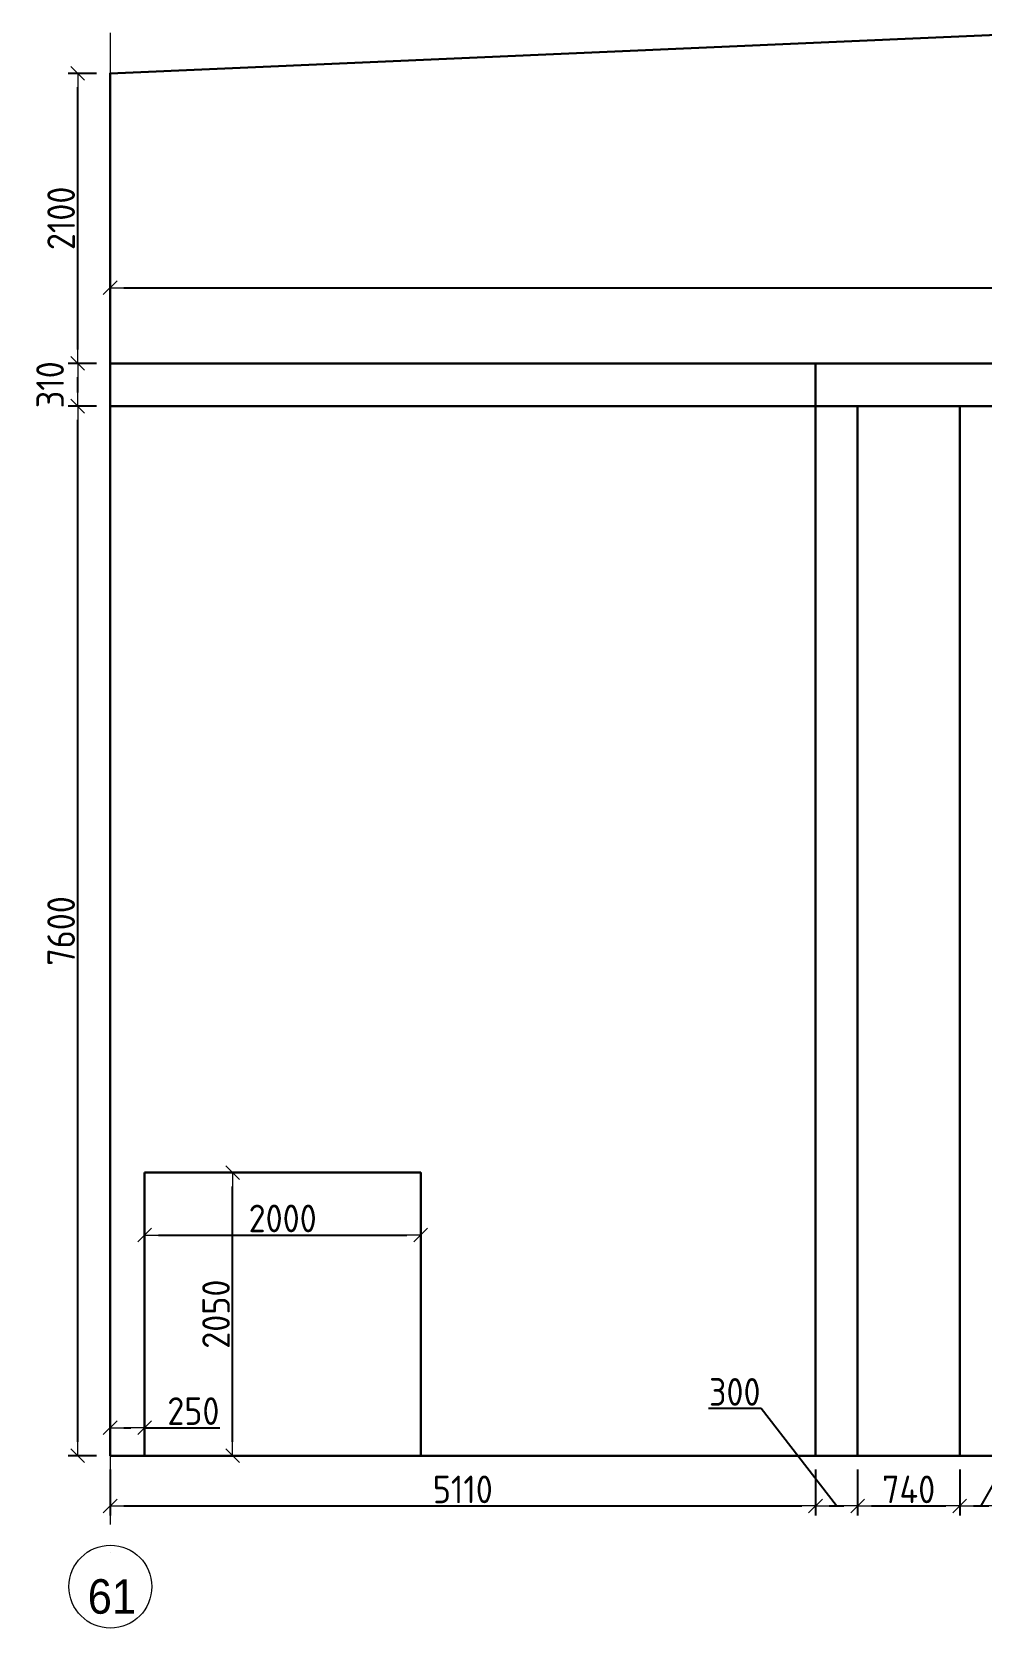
# Model space of a CAD drawing. Header units: millimetres. Extents: x 209 to 1046824, y -248937 to 510758.
# Drawn here: x 135928 to 142805, y 93842 to 105400 of the extents above; entities that cross this region are included whole.
import ezdxf

# ---------------------------------------------------------------- set-up
doc = ezdxf.new("R2010")
doc.units = ezdxf.units.MM
doc.linetypes.add('50_200_ШТРИХ_1Т_ш5_п1_п1_', pattern=[1400, 1000, -200, 0, -200])
for name, color, linetype, lineweight, true_color in [('Оси-1', 7, 'Continuous', 20, 0xaaaaaa), ('Оси-2', 7, 'Continuous', 9, 0xaaaaaa), ('Оси-3', 7, '50_200_ШТРИХ_1Т_ш5_п1_п1_', 9, 0xaaaaaa)]:
    doc.layers.add(name, color=color, linetype=linetype, lineweight=lineweight, true_color=true_color)
doc.layers.add('Основные линии', color=7, linetype='Continuous', lineweight=30)
doc.layers.add('Размеры', color=7, linetype='Continuous', lineweight=15)
doc.styles.add('Arial', font='arial.ttf', dxfattribs={"width": 0.9, "height": 500})
doc.styles.add('СПДС', font='isocpeur.ttf', dxfattribs={"width": 0.9})
doc.dimstyles.new('Размера А3', dxfattribs={"dimtxt": 200, "dimasz": 100, "dimexe": 70, "dimexo": 100, "dimgap": 20, "dimtad": 1, "dimdec": 0, "dimrnd": 10, "dimzin": 0, "dimdsep": 46, "dimtxsty": 'СПДС', "dimblk": 'ARROWHEAD_6', "dimcen": 1, "dimclrd": 256, "dimclre": 256, "dimclrt": 256, "dimazin": 0, "dimtfac": 1, "dimtdec": 0, "dimtmove": 2, "dimatfit": 3, "dimfxl": 1, "dimtolj": 1, "dimtzin": 0, "dimarcsym": 0})

# ---------------------------------------------------------------- blocks, each defined once
blk = doc.blocks.new('ARROWHEAD_6')
at = {"color": 0, "linetype": 'Continuous'}
for p, q in [((0, 0), (-1, 0)), ((-0.5, -0.5), (0.5, 0.5))]:
    blk.add_line(p, q, dxfattribs=at)
blk = doc.blocks.new('*D347')
at = {"layer": 'Defpoints', "color": 0, "lineweight": 30, "transparency": 16777216}
for p in [(136745, 97140), (137382, 97140), (136745, 95090)]:
    blk.add_point(p, dxfattribs=at)
at = {"layer": 'Размеры', "lineweight": -2, "transparency": 16777216}
for p, q in [((136845, 97140), (137452, 97140)), ((137382, 95190), (137382, 97040)), ((136845, 95090), (137452, 95090))]:
    blk.add_line(p, q, dxfattribs=at)
at = {"layer": 'Размеры', "lineweight": -2, "transparency": 16777216, "xscale": 100, "yscale": 100, "zscale": 100}
for p, rotation in [((137382, 97140), 90), ((137382, 95090), 270)]:
    blk.add_blockref('ARROWHEAD_6', p, dxfattribs=dict(at, rotation=rotation))
at = {"layer": 'Размеры', "lineweight": 15, "transparency": 16777216, "insert": (137262, 96115), "char_height": 200, "attachment_point": 5, "rotation": 90, "style": 'СПДС'}
blk.add_mtext('\\A1;2050', dxfattribs=at)
blk = doc.blocks.new('*D348')
at = {"layer": 'Defpoints', "color": 0, "lineweight": 30, "transparency": 16777216}
for p in [(136745, 97140), (138745, 97140), (138745, 96688)]:
    blk.add_point(p, dxfattribs=at)
at = {"layer": 'Размеры', "lineweight": -2, "transparency": 16777216}
for p, q in [((136745, 97040), (136745, 96618)), ((138745, 97040), (138745, 96618)), ((136845, 96688), (138645, 96688))]:
    blk.add_line(p, q, dxfattribs=at)
at = {"layer": 'Размеры', "lineweight": -2, "transparency": 16777216, "xscale": 100, "yscale": 100, "zscale": 100, "rotation": 180}
blk.add_blockref('ARROWHEAD_6', (136745, 96688), dxfattribs=at)
at = {"layer": 'Размеры', "lineweight": -2, "transparency": 16777216, "xscale": 100, "yscale": 100, "zscale": 100}
blk.add_blockref('ARROWHEAD_6', (138745, 96688), dxfattribs=at)
at = {"layer": 'Размеры', "lineweight": 15, "transparency": 16777216, "insert": (137745, 96808), "char_height": 200, "attachment_point": 5, "style": 'СПДС'}
blk.add_mtext('\\A1;2000', dxfattribs=at)
blk = doc.blocks.new('*D349')
at = {"layer": 'Defpoints', "color": 0, "lineweight": 30, "transparency": 16777216}
for p in [(136745, 95293), (136495, 95090), (136745, 95090)]:
    blk.add_point(p, dxfattribs=at)
at = {"layer": 'Размеры', "lineweight": -2, "transparency": 16777216}
for p, q in [((136495, 95190), (136495, 95363)), ((136745, 95190), (136745, 95363)), ((136595, 95293), (136645, 95293)), ((136745, 95293), (137289, 95293))]:
    blk.add_line(p, q, dxfattribs=at)
at = {"layer": 'Размеры', "lineweight": -2, "transparency": 16777216, "xscale": 100, "yscale": 100, "zscale": 100, "rotation": 180}
blk.add_blockref('ARROWHEAD_6', (136495, 95293), dxfattribs=at)
at = {"layer": 'Размеры', "lineweight": -2, "transparency": 16777216, "xscale": 100, "yscale": 100, "zscale": 100}
blk.add_blockref('ARROWHEAD_6', (136745, 95293), dxfattribs=at)
at = {"layer": 'Размеры', "lineweight": 15, "transparency": 16777216, "insert": (137098, 95413), "char_height": 200, "attachment_point": 5, "style": 'СПДС'}
blk.add_mtext('\\A1;250', dxfattribs=at)
blk = doc.blocks.new('*D332')
at = {"layer": 'Defpoints', "color": 0, "lineweight": 30, "transparency": 16777216}
for p in [(136260, 102690), (136495, 102690), (136495, 95090)]:
    blk.add_point(p, dxfattribs=at)
at = {"layer": 'Размеры', "lineweight": -2, "transparency": 16777216}
for p, q in [((136395, 102690), (136190, 102690)), ((136260, 95190), (136260, 102590)), ((136395, 95090), (136190, 95090))]:
    blk.add_line(p, q, dxfattribs=at)
at = {"layer": 'Размеры', "lineweight": -2, "transparency": 16777216, "xscale": 100, "yscale": 100, "zscale": 100}
for p, rotation in [((136260, 102690), 90), ((136260, 95090), 270)]:
    blk.add_blockref('ARROWHEAD_6', p, dxfattribs=dict(at, rotation=rotation))
at = {"layer": 'Размеры', "lineweight": 15, "transparency": 16777216, "insert": (136140, 98890), "char_height": 200, "attachment_point": 5, "rotation": 90, "style": 'СПДС'}
blk.add_mtext('\\A1;7600', dxfattribs=at)
blk = doc.blocks.new('*D333')
at = {"layer": 'Defpoints', "color": 0, "lineweight": 30, "transparency": 16777216}
for p in [(136260, 103000), (136495, 103000), (136495, 102690)]:
    blk.add_point(p, dxfattribs=at)
at = {"layer": 'Размеры', "lineweight": -2, "transparency": 16777216}
for p, q in [((136395, 103000), (136190, 103000)), ((136260, 102790), (136260, 102900)), ((136395, 102690), (136190, 102690))]:
    blk.add_line(p, q, dxfattribs=at)
at = {"layer": 'Размеры', "lineweight": -2, "transparency": 16777216, "xscale": 100, "yscale": 100, "zscale": 100}
for p, rotation in [((136260, 103000), 90), ((136260, 102690), 270)]:
    blk.add_blockref('ARROWHEAD_6', p, dxfattribs=dict(at, rotation=rotation))
at = {"layer": 'Размеры', "lineweight": 15, "transparency": 16777216, "insert": (136060, 102845), "char_height": 200, "attachment_point": 5, "rotation": 90, "style": 'СПДС'}
blk.add_mtext('\\A1;310', dxfattribs=at)
blk = doc.blocks.new('*D334')
at = {"layer": 'Defpoints', "color": 0, "lineweight": 30, "transparency": 16777216}
for p in [(136260, 105100), (136495, 105100), (136495, 103000)]:
    blk.add_point(p, dxfattribs=at)
at = {"layer": 'Размеры', "lineweight": -2, "transparency": 16777216}
for p, q in [((136395, 105100), (136190, 105100)), ((136260, 103100), (136260, 105000)), ((136395, 103000), (136190, 103000))]:
    blk.add_line(p, q, dxfattribs=at)
at = {"layer": 'Размеры', "lineweight": -2, "transparency": 16777216, "xscale": 100, "yscale": 100, "zscale": 100}
for p, rotation in [((136260, 105100), 90), ((136260, 103000), 270)]:
    blk.add_blockref('ARROWHEAD_6', p, dxfattribs=dict(at, rotation=rotation))
at = {"layer": 'Размеры', "lineweight": 15, "transparency": 16777216, "insert": (136140, 104050), "char_height": 200, "attachment_point": 5, "rotation": 90, "style": 'СПДС'}
blk.add_mtext('\\A1;2100', dxfattribs=at)
blk = doc.blocks.new('*D335')
at = {"layer": 'Defpoints', "color": 0, "lineweight": 30, "transparency": 16777216}
for p in [(136495, 95090), (141605, 95090), (141605, 94726)]:
    blk.add_point(p, dxfattribs=at)
at = {"layer": 'Размеры', "lineweight": -2, "transparency": 16777216}
for p, q in [((136495, 94990), (136495, 94656)), ((141605, 94990), (141605, 94656)), ((136595, 94726), (141505, 94726))]:
    blk.add_line(p, q, dxfattribs=at)
at = {"layer": 'Размеры', "lineweight": -2, "transparency": 16777216, "xscale": 100, "yscale": 100, "zscale": 100, "rotation": 180}
blk.add_blockref('ARROWHEAD_6', (136495, 94726), dxfattribs=at)
at = {"layer": 'Размеры', "lineweight": -2, "transparency": 16777216, "xscale": 100, "yscale": 100, "zscale": 100}
blk.add_blockref('ARROWHEAD_6', (141605, 94726), dxfattribs=at)
at = {"layer": 'Размеры', "lineweight": 15, "transparency": 16777216, "insert": (139050, 94846), "char_height": 200, "attachment_point": 5, "style": 'СПДС'}
blk.add_mtext('\\A1;5110', dxfattribs=at)
blk = doc.blocks.new('*D336')
at = {"layer": 'Defpoints', "color": 0, "lineweight": 30, "transparency": 16777216}
for p in [(141605, 95090), (141910, 95090), (141910, 94726)]:
    blk.add_point(p, dxfattribs=at)
at = {"layer": 'Размеры', "lineweight": -2, "transparency": 16777216}
for p, q in [((141211, 95432), (140829, 95432)), ((141757, 94726), (141211, 95432)), ((141605, 94990), (141605, 94656)), ((141910, 94990), (141910, 94656)), ((141705, 94726), (141810, 94726))]:
    blk.add_line(p, q, dxfattribs=at)
at = {"layer": 'Размеры', "lineweight": -2, "transparency": 16777216, "xscale": 100, "yscale": 100, "zscale": 100, "rotation": 180}
blk.add_blockref('ARROWHEAD_6', (141605, 94726), dxfattribs=at)
at = {"layer": 'Размеры', "lineweight": -2, "transparency": 16777216, "xscale": 100, "yscale": 100, "zscale": 100}
blk.add_blockref('ARROWHEAD_6', (141910, 94726), dxfattribs=at)
at = {"layer": 'Размеры', "lineweight": 15, "transparency": 16777216, "insert": (141020, 95552), "char_height": 200, "attachment_point": 5, "style": 'СПДС'}
blk.add_mtext('\\A1;300', dxfattribs=at)
blk = doc.blocks.new('*D337')
at = {"layer": 'Defpoints', "color": 0, "lineweight": 30, "transparency": 16777216}
for p in [(141910, 95090), (142650, 95090), (142650, 94726)]:
    blk.add_point(p, dxfattribs=at)
at = {"layer": 'Размеры', "lineweight": -2, "transparency": 16777216}
for p, q in [((141910, 94990), (141910, 94656)), ((142650, 94990), (142650, 94656)), ((142010, 94726), (142550, 94726))]:
    blk.add_line(p, q, dxfattribs=at)
at = {"layer": 'Размеры', "lineweight": -2, "transparency": 16777216, "xscale": 100, "yscale": 100, "zscale": 100, "rotation": 180}
blk.add_blockref('ARROWHEAD_6', (141910, 94726), dxfattribs=at)
at = {"layer": 'Размеры', "lineweight": -2, "transparency": 16777216, "xscale": 100, "yscale": 100, "zscale": 100}
blk.add_blockref('ARROWHEAD_6', (142650, 94726), dxfattribs=at)
at = {"layer": 'Размеры', "lineweight": 15, "transparency": 16777216, "insert": (142280, 94846), "char_height": 200, "attachment_point": 5, "style": 'СПДС'}
blk.add_mtext('\\A1;740', dxfattribs=at)
blk = doc.blocks.new('*D338')
at = {"layer": 'Defpoints', "color": 0, "lineweight": 30, "transparency": 16777216}
for p in [(142650, 95090), (142960, 95090), (142960, 94726)]:
    blk.add_point(p, dxfattribs=at)
at = {"layer": 'Размеры', "lineweight": -2, "transparency": 16777216}
for p, q in [((142805, 94726), (143250, 95511)), ((143250, 95511), (143596, 95511)), ((142650, 94990), (142650, 94656)), ((142960, 94990), (142960, 94656)), ((142750, 94726), (142860, 94726))]:
    blk.add_line(p, q, dxfattribs=at)
at = {"layer": 'Размеры', "lineweight": -2, "transparency": 16777216, "xscale": 100, "yscale": 100, "zscale": 100, "rotation": 180}
blk.add_blockref('ARROWHEAD_6', (142650, 94726), dxfattribs=at)
at = {"layer": 'Размеры', "lineweight": -2, "transparency": 16777216, "xscale": 100, "yscale": 100, "zscale": 100}
blk.add_blockref('ARROWHEAD_6', (142960, 94726), dxfattribs=at)
at = {"layer": 'Размеры', "lineweight": 15, "transparency": 16777216, "insert": (143423, 95631), "char_height": 200, "attachment_point": 5, "style": 'СПДС'}
blk.add_mtext('\\A1;310', dxfattribs=at)
blk = doc.blocks.new('*D326')
at = {"layer": 'Defpoints', "color": 0, "lineweight": 30, "transparency": 16777216}
for p in [(136495, 105100), (150495, 105100), (150495, 103548)]:
    blk.add_point(p, dxfattribs=at)
at = {"layer": 'Размеры', "lineweight": -2, "transparency": 16777216}
for p, q in [((136495, 105000), (136495, 103478)), ((150495, 105000), (150495, 103478)), ((136595, 103548), (150395, 103548))]:
    blk.add_line(p, q, dxfattribs=at)
at = {"layer": 'Размеры', "lineweight": -2, "transparency": 16777216, "xscale": 100, "yscale": 100, "zscale": 100, "rotation": 180}
blk.add_blockref('ARROWHEAD_6', (136495, 103548), dxfattribs=at)
at = {"layer": 'Размеры', "lineweight": -2, "transparency": 16777216, "xscale": 100, "yscale": 100, "zscale": 100}
blk.add_blockref('ARROWHEAD_6', (150495, 103548), dxfattribs=at)
at = {"layer": 'Размеры', "lineweight": 15, "transparency": 16777216, "insert": (143495, 103668), "char_height": 200, "attachment_point": 5, "style": 'СПДС'}
blk.add_mtext('\\A1;14000', dxfattribs=at)
blk = doc.blocks.new('Ось сетки - Круг_Ø6_00__ISO-2_5_0_9K_-17386508-АИ_План этажа Радиаторы_2')
at = {"layer": 'Оси-1'}
blk.add_circle((0, 0), 3, dxfattribs=at)

msp = doc.modelspace()

# ---------------------------------------------------------------- linework, layer by layer
at = {"layer": 'Оси-3'}
msp.add_line((136494.7, 105392.9), (136494.7, 94351.6), dxfattribs=at)
at = {"layer": 'Основные линии'}
for p, q in [((136494.7, 95089.9), (141604.7, 95089.9)), ((141604.7, 95089.9), (141909.7, 95089.9)), ((141909.7, 95089.9), (142649.7, 95089.9)), ((142959.7, 95089.9), (142649.7, 95089.9))]:
    msp.add_line(p, q, dxfattribs=at)
for points in [[(136494.7, 102999.9), (150494.7, 102999.9), (150494.7, 105099.9), (143419.7, 105399.9), (136494.7, 105099.9)], [(136494.7, 102689.9), (141604.7, 102689.9), (141604.7, 102999.9), (136494.7, 102999.9)], [(136494.7, 95089.9), (141604.7, 95089.9), (141604.7, 102689.9), (136494.7, 102689.9)], [(141604.7, 95089.9), (141909.7, 95089.9), (141909.7, 102689.9), (141604.7, 102689.9)], [(141909.7, 102689.9), (142649.7, 102689.9), (142649.7, 95089.9), (141909.7, 95089.9)], [(142959.7, 95089.9), (142649.7, 95089.9), (142649.7, 102689.9), (142959.7, 102689.9)], [(136744.7, 97139.9), (138744.7, 97139.9), (138744.7, 95089.9), (136744.7, 95089.9)]]:
    msp.add_lwpolyline(points, close=True, dxfattribs=at)

# ---------------------------------------------------------------- block references
at = {"layer": 'Оси-1', "xscale": 100, "yscale": 100, "zscale": 100, "rotation": 180}
msp.add_blockref('Ось сетки - Круг_Ø6_00__ISO-2_5_0_9K_-17386508-АИ_План этажа Радиаторы_2', (136496.9, 94141.8), dxfattribs=at)

# ---------------------------------------------------------------- texts
at = {"layer": 'Оси-2', "insert": (136507.6, 94069.1), "char_height": 250, "width": 702, "attachment_point": 5, "line_spacing_factor": 0.936439, "style": 'Arial'}
msp.add_mtext('\\pxqc,t4.572,9.144,13.716,18.288,22.86,27.432,32.004,36.576,41.148,45.72,50.292,54.864,59.436,64.008,68.58,73.152,77.724,82.296,86.868,91.44,96.012,100.584,105.156,109.728,114.3,118.872,123.444,128.016,132.588,137.16,141.732,146.304;{61}', dxfattribs=at)

# ---------------------------------------------------------------- dimensions: what is measured, and where the dimension line sits
at = {"layer": 'Размеры', "lineweight": 15}
for base, p1, p2, picture, middle in [((136259.5, 105099.9), (136494.7, 102999.9), (136494.7, 105099.9), '*D334', (136139.5, 104049.9)), ((136259.5, 102999.9), (136494.7, 102689.9), (136494.7, 102999.9), '*D333', (136059.5, 102844.9)), ((136259.5, 102689.9), (136494.7, 95089.9), (136494.7, 102689.9), '*D332', (136139.5, 98889.9)), ((137381.5, 97139.9), (136744.7, 95089.9), (136744.7, 97139.9), '*D347', (137261.5, 96114.9))]:
    dim = msp.add_linear_dim(base=base, p1=p1, p2=p2, angle=90, dimstyle='Размера А3', dxfattribs=at)
    dim.commit()
    dim.dimension.update_dxf_attribs({"geometry": picture, "text_midpoint": middle})
for base, p1, p2, picture, middle in [((150494.7, 103548.4), (136494.7, 105099.9), (150494.7, 105099.9), '*D326', (143494.7, 103668.4)), ((138744.7, 96688.4), (136744.7, 97139.9), (138744.7, 97139.9), '*D348', (137744.7, 96808.4)), ((141604.7, 94725.9), (136494.7, 95089.9), (141604.7, 95089.9), '*D335', (139049.7, 94845.9)), ((142649.7, 94725.9), (141909.7, 95089.9), (142649.7, 95089.9), '*D337', (142279.7, 94845.9))]:
    dim = msp.add_linear_dim(base=base, p1=p1, p2=p2, dimstyle='Размера А3', dxfattribs=at)
    dim.commit()
    dim.dimension.update_dxf_attribs({"geometry": picture, "text_midpoint": middle})
for base, p1, p2, override, picture, middle in [((142959.7, 94725.9), (142649.7, 95089.9), (142959.7, 95089.9), {"dimtmove": 1}, '*D338', (143269.8, 95511.4)), ((141909.7, 94725.9), (141604.7, 95089.9), (141909.7, 95089.9), {"dimtmove": 1}, '*D336', (141190.5, 95432.3)), ((136744.7, 95293.1), (136494.7, 95089.9), (136744.7, 95089.9), {"dimtmove": 0}, '*D349', (137097.7, 95293.1))]:
    dim = msp.add_linear_dim(base=base, p1=p1, p2=p2, dimstyle='Размера А3', override=override, dxfattribs=at)
    dim.commit()
    dim.dimension.update_dxf_attribs({"geometry": picture, "text_midpoint": middle, "dimtype": 160})

doc.saveas('drawing.dxf')
